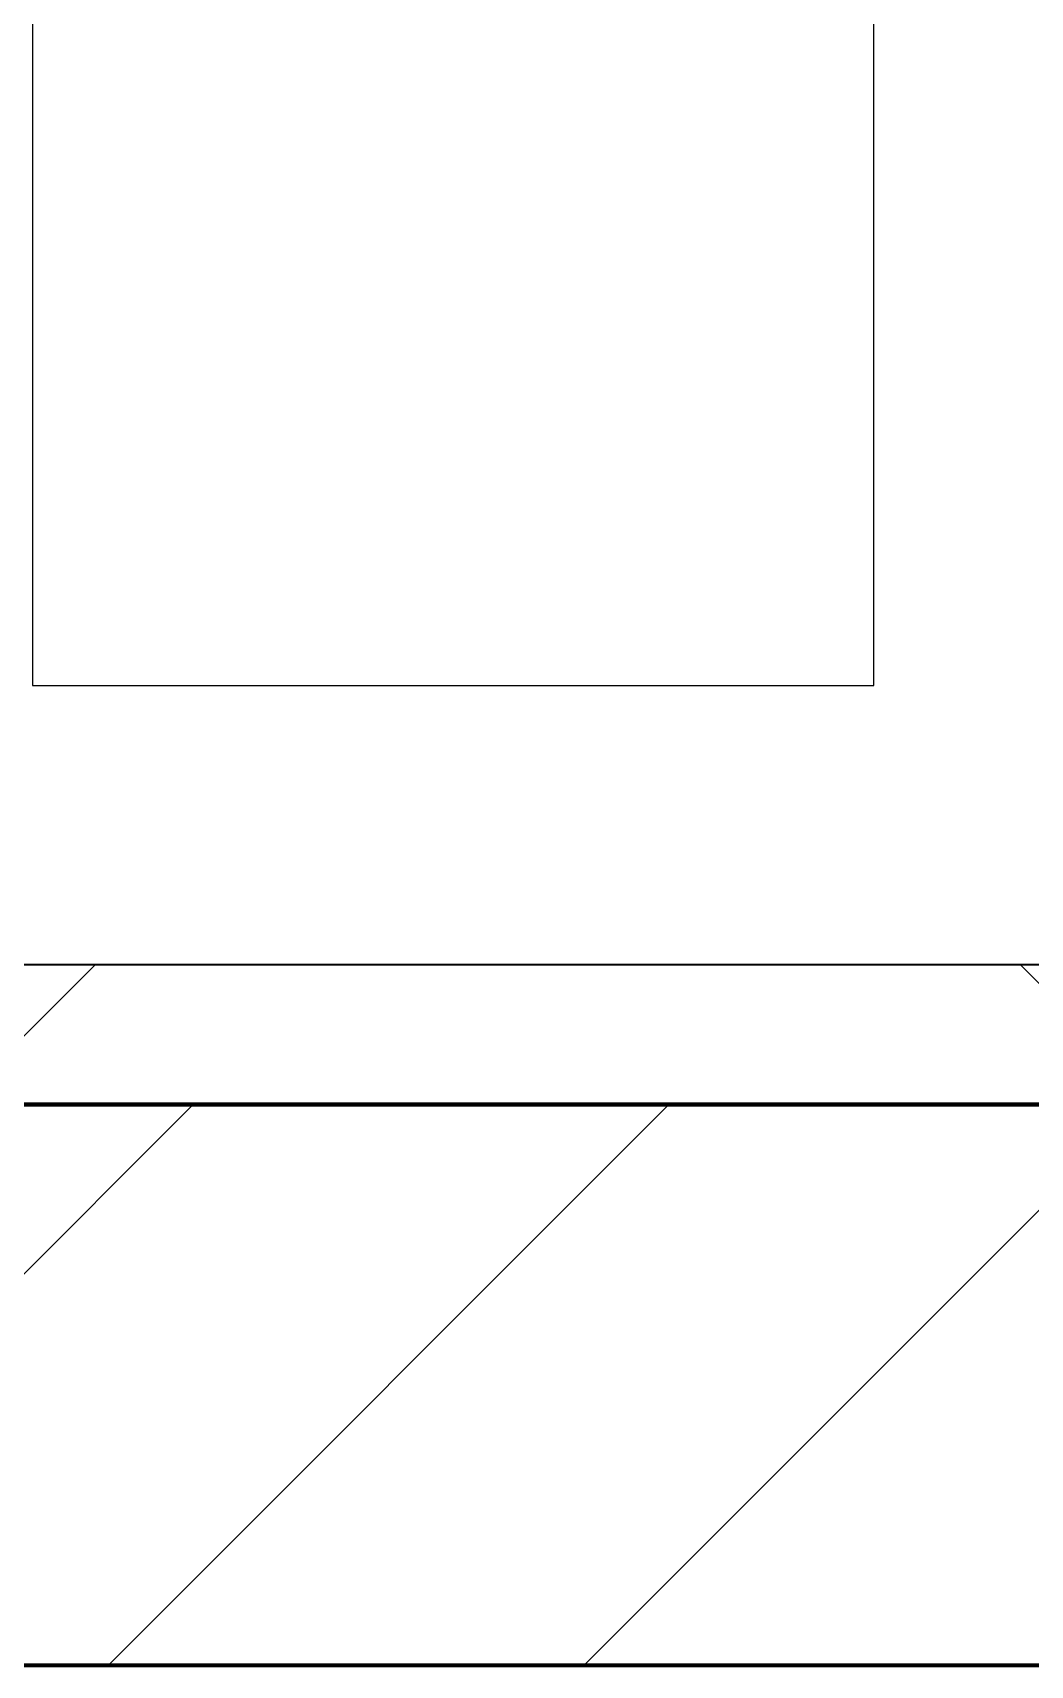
# Model space of a CAD drawing. Header units: millimetres. Extents: x -794334 to -714814, y -17806 to 22403.
# Drawn here: x -745831 to -745475, y -4021 to -3439 of the extents above; entities that cross this region are included whole.
import ezdxf
from ezdxf.xclip import XClip

# ---------------------------------------------------------------- set-up
doc = ezdxf.new("R2010")
doc.units = ezdxf.units.MM
doc.header["$XCLIPFRAME"] = 0
doc.layers.add('000 - WIPEOUT', color=250, linetype='Continuous')
doc.layers.add('A11_ALU.SOLID SHEET', color=2, linetype='Continuous')
for name, color, linetype, lineweight in [('A-GLAZ-CURT', 2, 'Continuous', 9), ('A-WALL', 5, 'Continuous', 35), ('A-WALL-FNSH', 2, 'Continuous', 35), ('A-WALL-PATT', 1, 'Continuous', 35), ('WALL-E', 2, 'Continuous', 35)]:
    doc.layers.add(name, color=color, linetype=linetype, lineweight=lineweight)

# ---------------------------------------------------------------- blocks, each defined once
blk = doc.blocks.new('PPLS-PP19_Custom Tile Pattern - Custom Tile Pattern-V172-4252-01 ENLARGED CONCOURSE LEVEL - REFLECTED CEILING PLAN - SHEET 3')
at = {"layer": 'A-GLAZ-CURT'}
for p, q in [((-300, 0), (300, 0)), ((300, 0), (-300, 0)), ((195.99, 0), (213.31, 0)), ((213.31, 0), (195.99, 0)), ((230.06, 0), (300, 0)), ((-300, -50), (300, -50)), ((300, -50), (-300, -50))]:
    blk.add_line(p, q, dxfattribs=at)
for points, knots in [([(76.63, 0), (74.8, 0), (67.65, 0), (53.52, 0), (37, 0), (24.07, 0), (12.82, 0), (-2.9, 0), (-20.62, 0), (-32.81, 0), (-44.85, 0), (-51.43, 0), (-51.79, 0)], [-3095.572228, -3095.572228, -3095.572228, -3095.572228, -2950.589685, -2634.532728, -2313.748533, -2106.613311, -1925.670641, -1617.263037, -1290.787923, -1039.307308, -819.71621, -644.910881, -644.910881, -644.910881, -644.910881]), ([(-36.78, 0), (-32.43, 0), (-19.22, 0), (8.83, 0), (37.56, 0), (55.53, 0), (58.91, 0)], [-6191.144455, -6191.144455, -6191.144455, -6191.144455, -5862.463379, -5340.621928, -4573.028122, -4390.9726, -4390.9726, -4390.9726, -4390.9726]), ([(70.61, 0), (66.16, 0), (55.8, 0), (39.61, 0), (24.74, 0), (2.64, 0), (-17.84, 0), (-30.57, 0), (-31.82, 0), (-32, 0)], [-4647.237329, -4647.237329, -4647.237329, -4647.237329, -4326.416877, -4098.545751, -3766.694881, -3333.063701, -2994.501669, -2698.150104, -2614.070998, -2614.070998, -2614.070998, -2614.070998]), ([(-8.97, 0), (-4.92, 0), (9.34, 0), (22.06, 0), (37.44, 0), (45.92, 0), (54.06, 0), (57.74, 0), (58.92, 0)], [-1922.958512, -1922.958512, -1922.958512, -1922.958512, -1716.209403, -1206.526904, -1089.329421, -901.315459, -753.071572, -680.970159, -680.970159, -680.970159, -680.970159]), ([(-8.75, 0), (-3.18, 0), (9.49, 0), (15.02, 0), (22.91, 0), (31, 0), (39.04, 0), (50.85, 0), (56.7, 0), (58.85, 0)], [-2740.056696, -2740.056696, -2740.056696, -2740.056696, -2439.246196, -2084.094819, -1956.422387, -1818.904206, -1645.594513, -1443.202566, -1245.480316, -1245.480316, -1245.480316, -1245.480316]), ([(-8.66, 0), (-4.78, 0), (11.85, 0), (42.82, 0), (88.72, 0), (120.63, 0), (138.28, 0), (138.53, 0)], [-446.928521, -446.928521, -446.928521, -446.928521, -429.606584, -390.253598, -346.313304, -291.370682, -290.5735, -290.5735, -290.5735, -290.5735]), ([(103.09, 0), (101.08, 0), (86.31, 0), (63.34, 0), (35.84, 0), (12, 0), (3.08, 0), (-1.67, 0), (-2.25, 0)], [-375.435014, -375.435014, -375.435014, -375.435014, -369.147452, -330.153101, -307.516438, -285.83788, -246.234814, -234.646884, -234.646884, -234.646884, -234.646884]), ([(58.87, 0), (56.75, 0), (50.92, 0), (43.81, 0), (29.53, 0), (20.67, 0), (18.85, 0), (18.16, 0)], [-6668.940949, -6668.940949, -6668.940949, -6668.940949, -6548.303034, -6314.283804, -6135.05769, -5972.647715, -5832.674503, -5832.674503, -5832.674503, -5832.674503]), ([(27.44, 0), (27.9, 0), (29.54, 0), (38.07, 0), (48.64, 0), (56.98, 0), (58.91, 0)], [-5037.309798, -5037.309798, -5037.309798, -5037.309798, -4887.603822, -4705.298446, -4353.683244, -4248.046167, -4248.046167, -4248.046167, -4248.046167]), ([(27.89, 0), (29.09, 0), (33.4, 0), (45.39, 0), (54.33, 0), (57.82, 0)], [-147.777612, -147.777612, -147.777612, -147.777612, -135.792042, -118.513713, -107.837717, -107.837717, -107.837717, -107.837717]), ([(53.18, 0), (53.06, 0), (52.22, 0), (44.99, 0), (36.46, 0), (30.82, 0)], [-622.740158, -622.740158, -622.740158, -622.740158, -566.066452, -360.610861, 0, 0, 0, 0]), ([(136.44, 0), (121.66, 0), (86.93, 0), (51.16, 0), (31.18, 0)], [-106.750556, -106.750556, -106.750556, -106.750556, -59.610984, 0, 0, 0, 0]), ([(126.35, 0), (119.91, 0), (102.5, 0), (76.86, 0), (57.82, 0), (46.51, 0), (41.18, 0), (36.02, 0), (35.54, 0), (35.54, 0)], [-432.67672, -432.67672, -432.67672, -432.67672, -401.860199, -357.622665, -341.267687, -334.000314, -326.15566, -319.318397, -317.489778, -317.489778, -317.489778, -317.489778]), ([(36.29, 0), (37.77, 0), (48.82, 0), (64.79, 0), (95.91, 0), (117.58, 0), (125.69, 0), (126.83, 0)], [-314.598523, -314.598523, -314.598523, -314.598523, -305.899624, -287.17622, -249.500363, -194.761443, -184.718742, -184.718742, -184.718742, -184.718742]), ([(58.9, 0), (57.68, 0), (54.35, 0), (53.71, 0), (53.56, 0)], [-994.238224, -994.238224, -994.238224, -994.238224, -891.204116, -747.28819, -747.28819, -747.28819, -747.28819]), ([(58.9, 0), (61.81, 0), (76.17, 0), (100.57, 0), (116.36, 0), (128.63, 0), (128.95, 0)], [-106.738751, -106.738751, -106.738751, -106.738751, -97.899267, -63.759246, -39.050993, -35.895543, -35.895543, -35.895543, -35.895543]), ([(58.94, 0), (59.09, 0), (60.36, 0), (61.34, 0), (61.45, 0)], [-1242.506661, -1242.506661, -1242.506661, -1242.506661, -1228.752106, -1120.932285, -1120.932285, -1120.932285, -1120.932285]), ([(61.47, 0), (61.47, 0), (61.33, 0), (60.16, 0), (58.98, 0)], [-1113.311073, -1113.311073, -1113.311073, -1113.311073, -1096.402191, -996.384253, -996.384253, -996.384253, -996.384253]), ([(59.08, 0), (62.04, 0), (65.96, 0), (72.74, 0), (75.22, 0), (76.03, 0), (76.21, 0)], [-677.72211, -677.72211, -677.72211, -677.72211, -495.328968, -421.953223, -334.951786, -290.452333, -290.452333, -290.452333, -290.452333]), ([(59.22, 0), (64.63, 0), (73.9, 0), (82.12, 0), (83.66, 0)], [-4385.393989, -4385.393989, -4385.393989, -4385.393989, -4094.177415, -3869.465285, -3869.465285, -3869.465285, -3869.465285]), ([(59.24, 0), (64.36, 0), (73.11, 0), (84.83, 0), (86.01, 0), (92.51, 0), (94.33, 0)], [-4241.945093, -4241.945093, -4241.945093, -4241.945093, -3960.84581, -3759.045785, -3336.541051, -2783.776468, -2783.776468, -2783.776468, -2783.776468]), ([(114.39, 0), (114.2, 0), (112.08, 0), (105.42, 0), (92.38, 0), (85.59, 0), (74.4, 0), (65.2, 0), (60.89, 0), (60.02, 0)], [-8148.58938, -8148.58938, -8148.58938, -8148.58938, -8105.191388, -7723.759874, -7531.75727, -7135.649961, -6924.452779, -6738.82075, -6690.420754, -6690.420754, -6690.420754, -6690.420754]), ([(76.22, 0), (75.58, 0), (73.64, 0), (71.05, 0), (70.61, 0)], [-193.634889, -193.634889, -193.634889, -193.634889, -31.537676, 0, 0, 0, 0]), ([(94.4, 0), (94.4, 0), (94.64, 0), (99.11, 0), (108.97, 0), (117.55, 0), (123.74, 0), (126.03, 0)], [-2348.345796, -2348.345796, -2348.345796, -2348.345796, -2310.419338, -2233.599744, -2052.234781, -1843.028543, -1723.290194, -1723.290194, -1723.290194, -1723.290194]), ([(126.75, 0), (126.65, 0), (124.04, 0), (122.35, 0), (114.96, 0), (108.04, 0), (103.09, 0)], [-31.777732, -31.777732, -31.777732, -31.777732, -31.430235, -22.807238, -15.488593, 0, 0, 0, 0]), ([(157.9, 0), (156.77, 0), (151.67, 0), (143.29, 0), (134.04, 0), (126.24, 0), (118.6, 0), (114.23, 0), (111.98, 0), (105.66, 0), (105.23, 0), (105.23, 0)], [-10292.955006, -10292.955006, -10292.955006, -10292.955006, -10098.273015, -9847.788484, -9677.714971, -9567.007022, -9453.21225, -9220.200448, -9012.77275, -8966.157302, -8929.495943, -8929.495943, -8929.495943, -8929.495943]), ([(105.26, 0), (105.52, 0), (111.01, 0), (112.65, 0), (113.59, 0)], [-8920.561005, -8920.561005, -8920.561005, -8920.561005, -8814.835624, -8577.462505, -8577.462505, -8577.462505, -8577.462505]), ([(126.78, 0), (130.23, 0), (142.3, 0), (163.31, 0), (185.23, 0), (193.55, 0), (194.63, 0), (194.72, 0)], [-1710.283221, -1710.283221, -1710.283221, -1710.283221, -1530.39897, -1095.004608, -529.74427, -295.064701, -271.874943, -271.874943, -271.874943, -271.874943]), ([(168.37, 0), (167.68, 0), (162.47, 0), (150.46, 0), (132.04, 0), (126.8, 0)], [-543.375029, -543.375029, -543.375029, -543.375029, -530.793311, -458.593899, -433.391726, -433.391726, -433.391726, -433.391726]), ([(128.58, 0), (128.8, 0), (130.16, 0), (139.26, 0), (152.67, 0), (161.24, 0), (162.19, 0), (162.75, 0)], [-633.326174, -633.326174, -633.326174, -633.326174, -627.736123, -618.981161, -602.094757, -592.980799, -581.414464, -581.414464, -581.414464, -581.414464]), ([(137.1, 0), (136, 0), (133.64, 0), (129.87, 0), (129.11, 0)], [-670.405967, -670.405967, -670.405967, -670.405967, -651.020627, -640.742133, -640.742133, -640.742133, -640.742133]), ([(193.8, 0), (193.33, 0), (190.11, 0), (183.13, 0), (171, 0), (161.95, 0), (161.28, 0), (158.35, 0), (157.85, 0), (157.77, 0)], [-11665.349007, -11665.349007, -11665.349007, -11665.349007, -11565.880756, -11105.624034, -10839.086983, -10768.332124, -10666.779182, -10580.760289, -10550.278881, -10550.278881, -10550.278881, -10550.278881]), ([(300, 0), (286.53, 0), (254.22, 0), (207.11, 0), (177.41, 0), (159.34, 0), (158.33, 0), (158.3, 0)], [-285.253232, -285.253232, -285.253232, -285.253232, -244.693688, -187.987675, -143.776725, -129.632772, -123.352749, -123.352749, -123.352749, -123.352749]), ([(159.07, 0), (159.13, 0), (160.84, 0), (165.21, 0), (174.15, 0), (185.98, 0), (208.82, 0), (219.42, 0), (230.06, 0)], [-115.643202, -115.643202, -115.643202, -115.643202, -114.681583, -87.660824, -65.295536, -41.623857, -24.459831, 0, 0, 0, 0]), ([(162.75, 0), (165.4, 0), (170.91, 0), (172.61, 0), (172.61, 0)], [-111.264224, -111.264224, -111.264224, -111.264224, -56.742688, -19.085662, -19.085662, -19.085662, -19.085662]), ([(247.1, 0), (246.76, 0), (245.04, 0), (238.34, 0), (226.56, 0), (221.1, 0), (200.27, 0), (182.99, 0), (174.27, 0), (169.67, 0), (168.99, 0)], [-9649.085549, -9649.085549, -9649.085549, -9649.085549, -9581.591397, -9406.094246, -9221.510254, -9016.44624, -8717.832359, -8253.978395, -8152.463617, -8069.855175, -8069.855175, -8069.855175, -8069.855175]), ([(194.33, 0), (191.9, 0), (183.59, 0), (175.3, 0), (169.49, 0)], [-171.028136, -171.028136, -171.028136, -171.028136, -162.427601, -142.916156, -142.916156, -142.916156, -142.916156]), ([(171.51, 0), (176.48, 0), (188.02, 0), (193.77, 0), (194.98, 0)], [-7971.819559, -7971.819559, -7971.819559, -7971.819559, -7784.112253, -7720.178449, -7720.178449, -7720.178449, -7720.178449]), ([(172.07, 0), (177.66, 0), (185.17, 0), (192.84, 0), (194.67, 0)], [-255.364076, -255.364076, -255.364076, -255.364076, -237.955587, -232.250875, -232.250875, -232.250875, -232.250875]), ([(215.22, 0), (214.62, 0), (210.55, 0), (205.41, 0), (198.32, 0), (194.67, 0)], [-203.825446, -203.825446, -203.825446, -203.825446, -198.527383, -184.406837, -171.430835, -171.430835, -171.430835, -171.430835]), ([(194.97, 0), (197.53, 0), (202.4, 0), (207.47, 0), (213.96, 0), (215.11, 0)], [-231.937426, -231.937426, -231.937426, -231.937426, -223.92608, -215.862851, -208.75215, -208.75215, -208.75215, -208.75215]), ([(195.66, 0), (197.43, 0), (202.46, 0), (208.81, 0), (213.9, 0), (241.96, 0), (266.73, 0), (281.71, 0), (291.71, 0), (296.52, 0), (297.86, 0), (298.09, 0)], [-7707.76565, -7707.76565, -7707.76565, -7707.76565, -7606.717214, -7289.299508, -7042.621073, -6582.165592, -6068.460911, -5766.029927, -5566.724884, -5280.360606, -5199.253518, -5199.253518, -5199.253518, -5199.253518]), ([(300, 0), (288.22, 0), (262, 0), (230.43, 0), (219.94, 0), (219.02, 0)], [-12528.858583, -12528.858583, -12528.858583, -12528.858583, -11905.454923, -11162.864862, -10856.732305, -10856.732305, -10856.732305, -10856.732305]), ([(219.9, 0), (220.86, 0), (227.84, 0), (242.06, 0), (246.54, 0), (246.96, 0)], [-10670.940496, -10670.940496, -10670.940496, -10670.940496, -10511.382485, -9925.173265, -9834.877357, -9834.877357, -9834.877357, -9834.877357]), ([(284.76, 0), (284.76, 0), (285.09, 0), (287.47, 0), (293.59, 0), (297.76, 0), (300, 0)], [-4110.630118, -4110.630118, -4110.630118, -4110.630118, -4053.389046, -3959.664717, -3862.421465, -3746.95702, -3746.95702, -3746.95702, -3746.95702]), ([(297.38, 0), (295.84, 0), (291.62, 0), (285.38, 0), (284.87, 0)], [-4803.172655, -4803.172655, -4803.172655, -4803.172655, -4358.271401, -4143.037883, -4143.037883, -4143.037883, -4143.037883])]:
    blk.add_open_spline(points, degree=3, knots=knots, dxfattribs=at)
for points in [[(80.35, 0), (79.57, 0), (78.27, 0), (76.63, 0)], [(84.06, 0), (83.48, 0), (82.41, 0), (81.72, 0)], [(129.02, 0), (129.02, 0), (127.93, 0), (126.91, 0)], [(127.81, 0), (130.95, 0), (133.09, 0), (134.6, 0)], [(168.74, 0), (168.74, 0), (169.81, 0), (171.51, 0)]]:
    blk.add_open_spline(points, degree=3, dxfattribs=at)
blk = doc.blocks.new('PPLS-PP19_Custom Tile Pattern - Custom Tile Pattern-V173-4252-01 ENLARGED CONCOURSE LEVEL - REFLECTED CEILING PLAN - SHEET 3')
at = {"layer": 'A-GLAZ-CURT'}
for p, q in [((-300, 0), (300, 0)), ((300, 0), (-300, 0)), ((-293.07, 0), (-275.75, 0)), ((-275.75, 0), (-293.07, 0)), ((-222.32, 0), (-205, 0)), ((-205, 0), (-222.32, 0)), ((-300, -50), (300, -50)), ((300, -50), (-300, -50))]:
    blk.add_line(p, q, dxfattribs=at)
at = {"layer": 'A-GLAZ-CURT', "flags": 128}
for points in [[(-300, 0), (-291.56, 0), (-283.3, 0), (-275.2, 0), (-267.26, 0), (-259.45, 0), (-251.77, 0), (-244.2, 0), (-236.74, 0), (-229.36, 0), (-222.06, 0), (-214.83, 0), (-207.71, 0), (-201.7, 0)], [(-202.58, 0), (-209.04, 0), (-215.73, 0), (-222.63, 0), (-229.72, 0), (-236.97, 0), (-244.39, 0), (-251.96, 0), (-259.67, 0), (-267.51, 0), (-275.48, 0), (-283.55, 0), (-291.73, 0), (-300, 0)], [(-134.16, 0), (-140.03, 0), (-145.5, 0), (-150.63, 0), (-155.53, 0), (-160.27, 0), (-164.95, 0), (-169.65, 0), (-174.47, 0), (-179.49, 0), (-184.81, 0), (-190.44, 0), (-196.37, 0), (-201.69, 0)], [(-200.76, 0), (-194.02, 0), (-187.54, 0), (-181.38, 0), (-175.58, 0), (-170.25, 0), (-165.64, 0), (-162.01, 0), (-159.53, 0), (-157.46, 0), (-154.52, 0), (-149.42, 0), (-141.84, 0), (-133.74, 0)]]:
    blk.add_lwpolyline(points, dxfattribs=at)
at = {"layer": 'A-GLAZ-CURT'}
for points, knots in [([(-300, 0), (-284.65, 0), (-248.31, 0), (-217.95, 0), (-201.7, 0)], [-5323.127839, -5323.127839, -5323.127839, -5323.127839, -4502.809032, -3340.716823, -3340.716823, -3340.716823, -3340.716823]), ([(-72.93, 0), (-75.51, 0), (-91.45, 0), (-134.08, 0), (-202.69, 0), (-262.56, 0), (-294.48, 0), (-300, 0)], [-19442.345229, -19442.345229, -19442.345229, -19442.345229, -18935.241197, -17136.203329, -15131.813646, -13729.592194, -13439.944408, -13439.944408, -13439.944408, -13439.944408]), ([(-201.97, 0), (-203.17, 0), (-215.17, 0), (-232.01, 0), (-255.22, 0), (-262.59, 0), (-264.9, 0), (-265.4, 0)], [-1461.041718, -1461.041718, -1461.041718, -1461.041718, -1400.429864, -858.079193, -543.655514, -208.940337, 0, 0, 0, 0]), ([(-258.6, 0), (-257.91, 0), (-254.26, 0), (-241.25, 0), (-225.99, 0), (-213.1, 0), (-205.94, 0), (-202.5, 0), (-202.15, 0)], [-5722.54675, -5722.54675, -5722.54675, -5722.54675, -5657.471696, -5413.335975, -5017.494783, -4832.723979, -4666.091899, -4647.168838, -4647.168838, -4647.168838, -4647.168838]), ([(-201.71, 0), (-208.67, 0), (-218.13, 0), (-231.26, 0), (-233.46, 0), (-234, 0)], [-1347.351333, -1347.351333, -1347.351333, -1347.351333, -978.033455, -846.069444, -682.911962, -682.911962, -682.911962, -682.911962]), ([(-233.49, 0), (-233.44, 0), (-232.38, 0), (-230.74, 0), (-225.3, 0), (-223.63, 0)], [-455.274641, -455.274641, -455.274641, -455.274641, -440.605512, -119.536984, 0, 0, 0, 0]), ([(-223.63, 0), (-219.39, 0), (-206.17, 0), (-188.58, 0), (-169.02, 0), (-152.12, 0), (-136.84, 0), (-127.33, 0), (-124.19, 0), (-123.43, 0), (-123.28, 0)], [-5463.295695, -5463.295695, -5463.295695, -5463.295695, -5161.076232, -4739.070012, -4465.409639, -4149.119819, -3839.893365, -3647.167523, -3488.92562, -3439.852845, -3439.852845, -3439.852845, -3439.852845]), ([(-201.71, 0), (-196.38, 0), (-185.34, 0), (-171.77, 0), (-158.7, 0), (-157.22, 0)], [-4639.169746, -4639.169746, -4639.169746, -4639.169746, -4349.945572, -4000.813434, -3840.635403, -3840.635403, -3840.635403, -3840.635403]), ([(-137.88, 0), (-140.56, 0), (-147.66, 0), (-147.69, 0), (-158.72, 0), (-174.02, 0), (-184.69, 0), (-195.94, 0), (-201.71, 0)], [-3187.727384, -3187.727384, -3187.727384, -3187.727384, -2919.378265, -2477.344047, -2237.412286, -2029.680487, -1755.085331, -1465.408442, -1465.408442, -1465.408442, -1465.408442]), ([(-201.12, 0), (-192.39, 0), (-161.62, 0), (-129.95, 0), (-110.8, 0), (-99.5, 0), (-91.46, 0)], [-3326.954899, -3326.954899, -3326.954899, -3326.954899, -2700.551212, -1002.059161, -460.363443, 0, 0, 0, 0]), ([(-133.82, 0), (-135.51, 0), (-137.8, 0), (-149.31, 0), (-162.01, 0), (-177.91, 0), (-192.1, 0), (-199.59, 0), (-200.66, 0)], [-2731.647847, -2731.647847, -2731.647847, -2731.647847, -2418.507304, -2308.929706, -2113.765672, -1763.376603, -1422.553702, -1365.823924, -1365.823924, -1365.823924, -1365.823924])]:
    blk.add_open_spline(points, degree=3, knots=knots, dxfattribs=at)
blk = doc.blocks.new('*U1029')
at = {"layer": 'A-GLAZ-CURT'}
for name, p in [('PPLS-PP19_Custom Tile Pattern - Custom Tile Pattern-V172-4252-01 ENLARGED CONCOURSE LEVEL - REFLECTED CEILING PLAN - SHEET 3', (33002.37, -7350)), ('PPLS-PP19_Custom Tile Pattern - Custom Tile Pattern-V173-4252-01 ENLARGED CONCOURSE LEVEL - REFLECTED CEILING PLAN - SHEET 3', (33602.37, -7350))]:
    blk.add_blockref(name, p, dxfattribs=at)
blk = doc.blocks.new('*U1240')
at = {"color": 3}
blk.add_wipeout([(-437.5, -18250), (437.5, -18250), (437.5, -18550), (-437.5, -18550)], dxfattribs=at).dxf.layer = '000 - WIPEOUT'
at = {"layer": 'A11_ALU.SOLID SHEET', "color": 0, "linetype": 'ByBlock'}
blk.add_lwpolyline([(-437.5, -18550), (437.5, -18550), (437.5, -18250), (-437.5, -18250)], close=True, dxfattribs=at)
blk = doc.blocks.new('*U1630')
blk.add_lwpolyline([(22690, -750), (19166.45, -750), (19116.45, -700), (18966.44, -550), (-101025.39, -550), (-101025.39, -6704.96), (-96300, -6704.96), (-96300, -7350), (-94497.63, -7350), (17250, -7350), (17250, -6849.96), (18300, -6849.96), (22690, -6849.96)], close=True)
at = {"layer": 'A11_ALU.SOLID SHEET', "color": 0, "linetype": 'ByBlock', "rotation": 90}
blk.add_blockref('*U1240', (-19400, -6813), dxfattribs=at)

msp = doc.modelspace()

# ---------------------------------------------------------------- block references
at = {"layer": 'A11_ALU.SOLID SHEET'}
ref = msp.add_blockref('*U1630', (-744681.24, 3579.02), dxfattribs=at)
XClip(ref).set_block_clipping_path([(-45802.4668593339, -9620.0029952967), (23702.8690583039, 10334.9999958097)])

# ---------------------------------------------------------------- next in the draw order: hatches: boundary and pattern name
at = {"layer": 'A-WALL-PATT', "lineweight": 9}
h = msp.add_hatch(dxfattribs=at)
h.set_pattern_fill('FP_5', color=256, style=0, pattern_type=2)
h.set_pattern_definition([(45, (0, 0), (-212.13203, 212.13203), []), (135, (0, 0), (-212.13203, -212.13203), [])])
h.paths.add_polyline_path([(-727630.24, -3820.98), (-727382.37, -3820.98), (-727382.37, -3770.98), (-790483.7, -3770.98), (-790483.7, -3820.98), (-727766, -3820.98)])
h = msp.add_hatch(dxfattribs=at)
h.set_pattern_fill('FP_2', color=256, style=0, pattern_type=2)
h.set_pattern_definition([(45, (0, 0), (-84.852814, 84.852814), [])])
h.paths.add_polyline_path([(-727382.37, -4020.98), (-727382.37, -3820.98), (-790483.7, -3820.98), (-790483.7, -4020.98), (-727494.49, -4020.98)])

# ---------------------------------------------------------------- next in the draw order: linework, layer by layer
at = {"layer": 'A-WALL', "color": 7, "lineweight": 70}
for p, q in [((-746780, -3820.98), (-745580, -3820.98)), ((-745580, -3820.98), (-746780, -3820.98)), ((-745580, -3820.98), (-741980, -3820.98)), ((-741980, -3820.98), (-745580, -3820.98)), ((-745580, -4020.98), (-746780, -4020.98)), ((-741980, -4020.98), (-745580, -4020.98))]:
    msp.add_line(p, q, dxfattribs=at)
at = {"layer": 'A-WALL-FNSH', "color": 250}
for p, q in [((-746780, -3770.98), (-745580, -3770.98)), ((-745580, -3770.98), (-741980, -3770.98))]:
    msp.add_line(p, q, dxfattribs=at)
at = {"layer": 'WALL-E'}
for p, q in [((-727382.37, -4020.98), (-790483.7, -4020.98)), ((-790483.7, -4020.98), (-727382.37, -4020.98))]:
    msp.add_line(p, q, dxfattribs=at)

# ---------------------------------------------------------------- next in the draw order: block references
msp.add_blockref('*U1029', (-778882.37, 3579.02))

doc.saveas('drawing.dxf')
